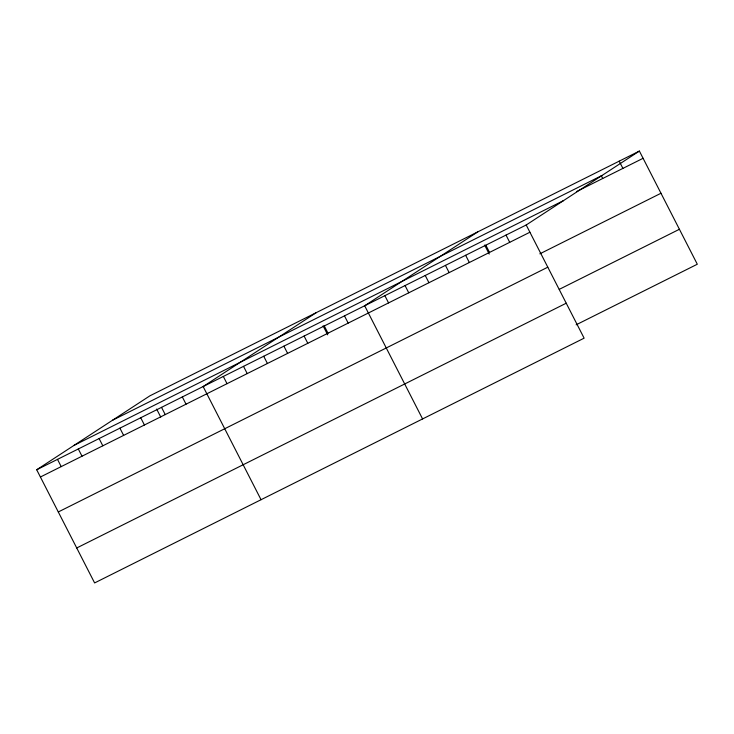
<?xml version="1.0" encoding="UTF-8"?>
<svg xmlns="http://www.w3.org/2000/svg" width="734" height="734" viewBox="0 0 734 734"><rect width="100%" height="100%" fill="white"/><g stroke="black" fill="none" stroke-linecap="round" stroke-linejoin="round"><path stroke-width="1.1" d="M639.387 151.066L526.205 224.989L584.117 338.163L94.613 582.934L36.7 469.769L149.883 395.837L639.387 151.066L697.3 264.231L576.144 324.813M316.308 312.611L203.135 386.543L261.047 499.716M477.852 231.834L364.67 305.766L422.582 418.94M112.531 420.233L602.036 175.463M576.456 191.62L643.094 158.296M74.051 445.373L563.556 200.593M36.7 469.769L526.205 224.989M40.407 477.008L529.911 232.228M539.829 253.836L660.976 193.262M58.289 511.965L547.803 267.185M559.271 289.352L679.409 229.274M76.721 547.977L566.235 303.206M619.193 161.159L622.9 168.398M601.32 175.784L602.706 178.49M506.02 235.091L509.717 242.33M485.825 245.184L489.532 252.423M484.624 245.064L489.22 254.056M465.631 255.285L469.338 262.524M445.437 265.378L449.144 272.617M425.243 275.479L428.95 282.718M405.058 285.572L408.755 292.811M384.864 295.674L388.57 302.913M344.475 315.868L348.182 323.098M324.29 325.96L327.988 333.199M323.079 325.841L327.685 334.832M304.096 336.062L307.794 343.292M283.902 346.154L287.609 353.393M263.708 356.256L267.415 363.486M243.514 366.349L247.22 373.588M223.329 376.45L227.026 383.68M182.326 396.947L186.032 404.186M161.526 407.352L165.233 414.591M156.645 409.067L160.737 417.059M140.717 417.747L144.424 424.986M119.917 428.151L123.624 435.39M99.108 438.556L102.815 445.795M78.309 448.96L82.015 456.199M57.5 459.365L61.206 466.604"/></g></svg>
